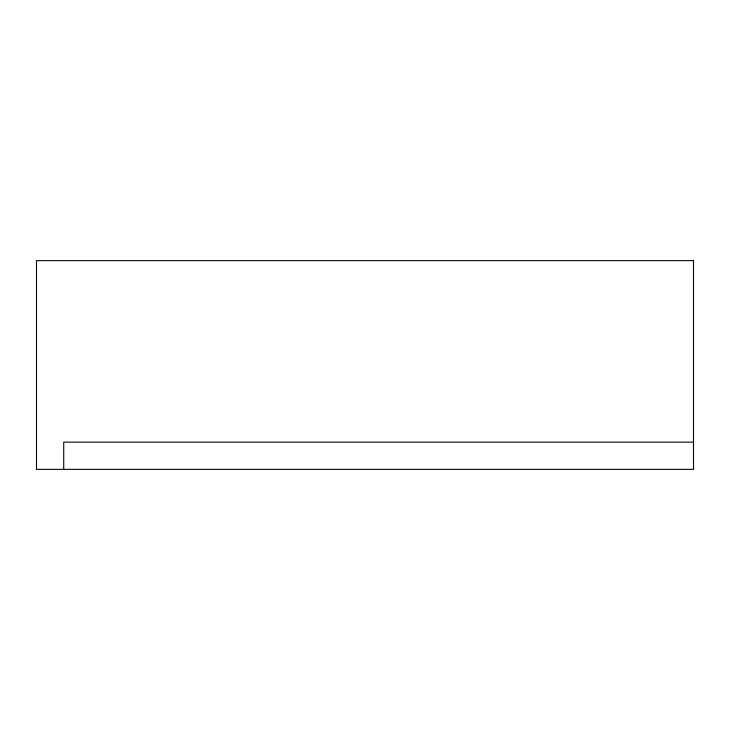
<?xml version="1.0" encoding="UTF-8"?>
<svg xmlns="http://www.w3.org/2000/svg" width="730" height="730" viewBox="0 0 730 730"><rect width="100%" height="100%" fill="white"/><g stroke="black" fill="none" stroke-linecap="round" stroke-linejoin="round"><path stroke-width="1.09" d="M693.5 442.134L63.72 442.134L63.72 469.353M693.5 260.647L36.5 260.647L36.5 469.353L693.5 469.353L693.5 260.647"/></g></svg>
